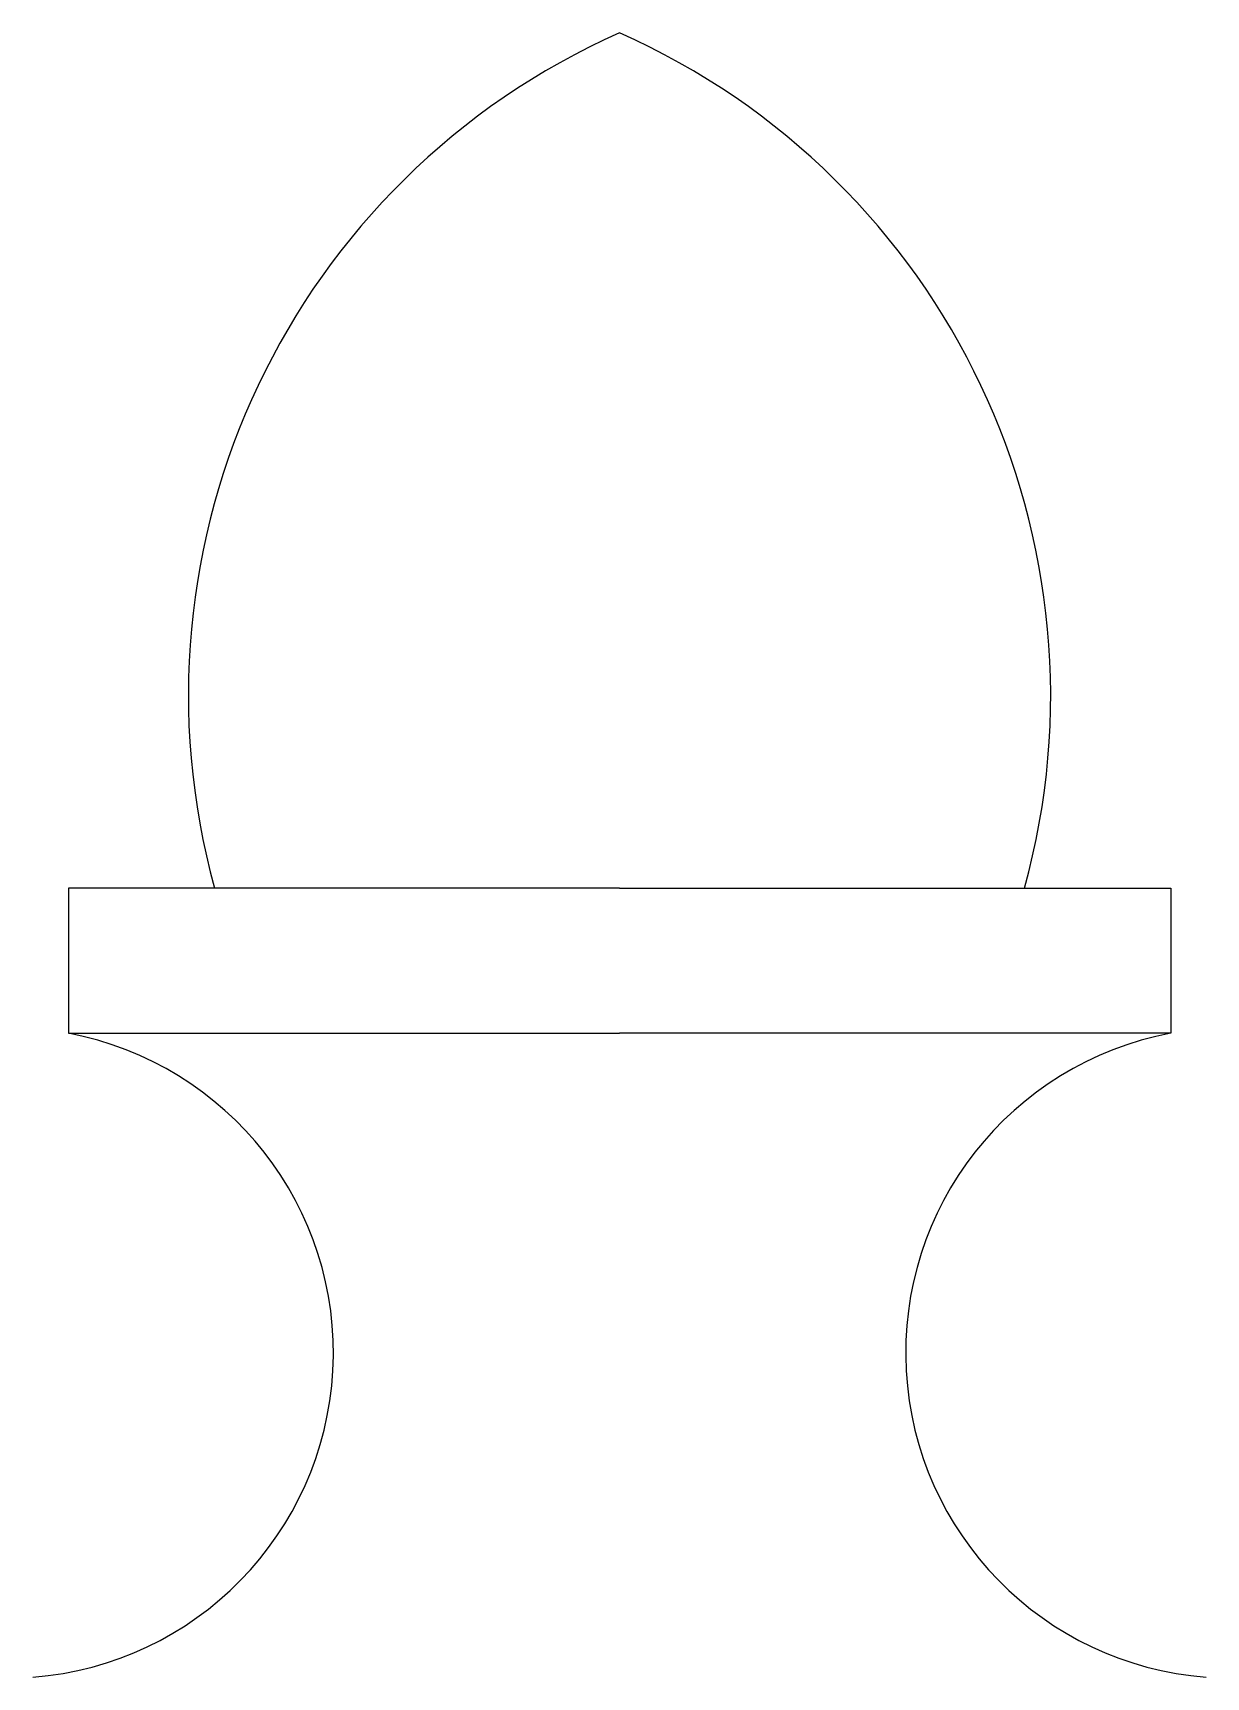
# Model space of a CAD drawing. Header units: millimetres. Extents: x 1931 to 30327, y -2374 to 17555.
# Drawn here: x 14597.3 to 14720.3, y 3341.3 to 3513.7 of the extents above; entities that cross this region are included whole.
import ezdxf

# ---------------------------------------------------------------- set-up
doc = ezdxf.new("R2010")
doc.units = ezdxf.units.MM

msp = doc.modelspace()

# ---------------------------------------------------------------- linework, layer by layer
at = {"color": 4, "linetype": 'ByBlock', "lineweight": -2}
for p, q in [((14658.79, 3424.04), (14601.02, 3424.04)), ((14601.02, 3424.04), (14601.02, 3408.81)), ((14658.79, 3424.04), (14716.57, 3424.04)), ((14716.57, 3424.04), (14716.57, 3408.81)), ((14601.02, 3408.81), (14658.79, 3408.81)), ((14716.57, 3408.81), (14658.79, 3408.81))]:
    msp.add_line(p, q, dxfattribs=at)
for centre, radius, start, end in [((14689.64, 3444.24), 76.03, 113.9319, 195.4128), ((14627.95, 3444.24), 76.03, 344.5872, 66.0681), ((14594.69, 3375.29), 34.11, 274.3996, 79.3065), ((14722.9, 3375.29), 34.11, 100.6935, 265.6004)]:
    msp.add_arc(centre, radius, start, end, dxfattribs=at)

doc.saveas('drawing.dxf')
